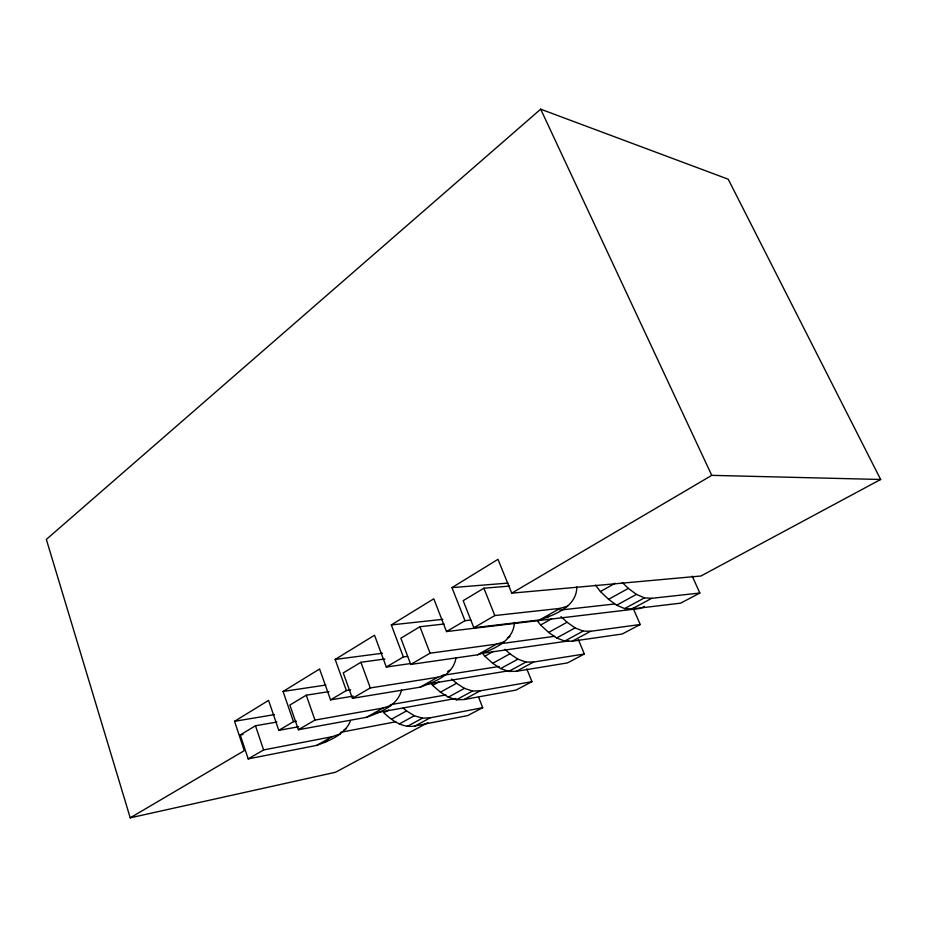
<?xml version="1.0" encoding="UTF-8"?>
<svg xmlns="http://www.w3.org/2000/svg" width="927" height="927" viewBox="0 0 927 927"><rect width="100%" height="100%" fill="white"/><g stroke="black" fill="none" stroke-linecap="round" stroke-linejoin="round"><path stroke-width="1.39" d="M576.814 586.895C576.779 606.606 555.238 614.601 539.56 619.931L473.859 627.741L463.176 600.684L483.871 588.216L509.514 586.073M514.462 622.434C513.523 641.507 493.094 649.526 477.59 654.81L410.731 664.439L400.846 638.216L419.943 626.722L444.079 624.01M455.945 658.019C453.176 675.111 434.427 681.982 420.093 687.185L352.422 698.321L343.257 672.909L360.916 662.272L384.856 659.004M401.576 690.012C397.695 705.795 380.313 712.226 366.582 717.289L298.39 729.723L289.861 705.065L306.258 695.192L328.969 691.635M276.883 722.052L255.481 725.76L240.232 734.949L248.193 758.9L316.675 745.389C329.572 740.627 344.717 734.775 350.36 721.194M547.15 617.706L548.946 615.957M470.731 620.047L464.972 620.696L451.959 587.625L497.973 559.329L511.739 593.153L700.951 576.003L880.65 479.479L728.228 179.224L540.684 109.177L46.35 539.421L130.22 817.823L335.539 772.249L427.834 722.678M324.832 742.573L327.938 739.862M130.22 817.823L244.288 750.65L234.554 721.299L268.575 700.383L278.784 730.337L298.633 726.756M278.784 730.337L293.488 721.681L283.059 691.472L319.595 669.004L330.557 699.85L353.326 696.131M350.649 689.862L346.362 690.534L335.168 659.433L374.508 635.238L386.304 667.023L410.51 663.558M407.637 656.386L403.361 656.976L391.31 624.914L433.79 598.796L446.513 631.565L640.638 608.39L644.311 606.409M330.557 699.85L346.362 690.534M386.304 667.023L403.361 656.976M446.513 631.565L464.972 620.696M511.739 593.153L711.762 475.354L880.65 479.479M248.193 758.9L263.616 749.931L332.028 736.745L340.163 733.952M298.39 729.723L314.971 720.082L383.036 708.043L391.067 705.366M352.422 698.321L370.302 687.938L437.753 677.243L445.655 674.705M410.731 664.439L430.07 653.199L496.605 644.114L504.346 641.751M473.859 627.741L494.833 615.551L560.082 608.379L567.602 606.223M343.975 729.862L346.327 728.541M447.706 671.472L450.221 670.059M507.405 637.869L509.92 636.443M316.675 745.389L332.028 736.745M366.582 717.289L383.036 708.043M420.093 687.185L437.753 677.243M477.59 654.81L496.605 644.114M539.56 619.931L560.082 608.379M388.784 709.931L383.766 712.747C392.144 720.592 402.921 728.355 415.053 725.968L467.764 715.563L482.689 707.695L478.541 697.046M430.916 683.222L432.642 685.401L438.819 681.948M482.144 652.84L484.809 656.212L493.396 651.414M537.359 620.847L540.603 625.007L551.635 618.83M595.412 585.064L600.418 591.542L615.227 583.257M391.437 719.248L406.536 710.905L414.346 715.725L422.434 718.17L430.163 717.822L482.689 707.695M432.642 685.401L440.441 692.179L456.536 683.292L464.427 688.367L472.515 691.032L480.186 690.835L531.959 681.669L526.803 668.888M484.809 656.212L492.724 663.303L509.931 653.802L517.892 659.155L525.968 662.063L533.546 662.052L584.369 653.998L578.344 639.584M540.603 625.007L548.645 632.423L567.069 622.249L575.088 627.903L583.141 631.09L590.592 631.287L640.221 624.508L633.071 608.066M600.418 591.542L608.587 599.317L628.367 588.39L636.432 594.392L644.427 597.88L651.716 598.309L699.85 593.025L692.226 576.142M399.224 723.987L414.346 715.725M440.441 692.179L448.309 697.174L464.427 688.367M492.724 663.303L500.661 668.564L517.892 659.155M548.645 632.423L556.652 637.985L575.088 627.903M608.587 599.317L616.64 605.215L636.432 594.392M407.301 726.374L422.434 718.17M448.309 697.174L456.397 699.769L472.515 691.032M500.661 668.564L508.749 671.403L525.968 662.063M556.652 637.985L564.705 641.078L583.141 631.09M616.64 605.215L624.647 608.587L644.427 597.88M415.053 725.968L430.163 717.822M456.397 699.769L464.079 699.526L480.186 690.835M508.749 671.403L516.362 671.322L533.546 662.052M564.705 641.078L572.202 641.206L590.592 631.287M624.647 608.587L631.994 608.946L651.716 598.309M531.959 681.669L516.119 690.036L464.079 699.526M584.369 653.998L567.509 662.898L516.362 671.322M640.221 624.508L622.237 633.998L572.202 641.206M699.85 593.025L680.638 603.164L631.994 608.946M340.522 732.307L395.713 721.797M376.617 712.724L456.014 698.437M240.232 734.949L243.036 734.451M293.488 721.681L296.327 721.183M390.325 704.705L445.875 694.96M234.554 721.299L274.519 714.601M427.359 684.068L509.92 670.603M442.075 675.459L499.213 666.455M283.059 691.472L325.875 685.018M480.267 653.57L568.541 640.939M498.958 643.917L554.613 636.304M335.168 659.433L382.457 653.234M559.943 610.093L614.624 603.987M391.31 624.914L442.886 619.329M451.959 587.625L507.95 583.095M403.233 708.089L406.536 710.905M451.646 678.993L456.536 683.292M504.96 649.306L509.931 653.802M561.009 616.594L567.069 622.249M622.214 582.469L628.367 588.39M540.684 109.177L711.762 475.354M483.871 588.216L494.833 615.551M419.943 626.722L430.07 653.199M360.916 662.272L370.302 687.938M306.258 695.192L314.971 720.082M255.481 725.76L263.616 749.931"/></g></svg>
